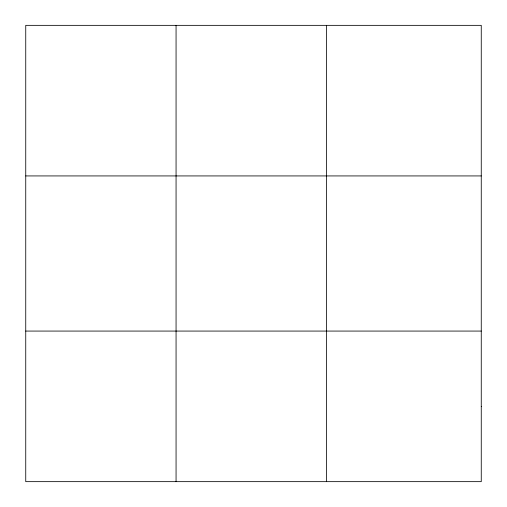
<?xml version="1.0" encoding="UTF-8"?>
<svg xmlns="http://www.w3.org/2000/svg" width="507" height="507" viewBox="0 0 507 507"><rect width="100%" height="100%" fill="white"/><g stroke="black" fill="none" stroke-linecap="round" stroke-linejoin="round"><path stroke-width="0.76" d="M176.062 481.65L176.062 25.35M326.381 481.65L326.381 25.35M25.743 175.929L481.257 175.929M25.743 331.071L481.257 331.071M481.257 406.361L481.257 481.65L25.743 481.65L25.743 25.35L481.257 25.35L481.257 406.361"/></g></svg>
